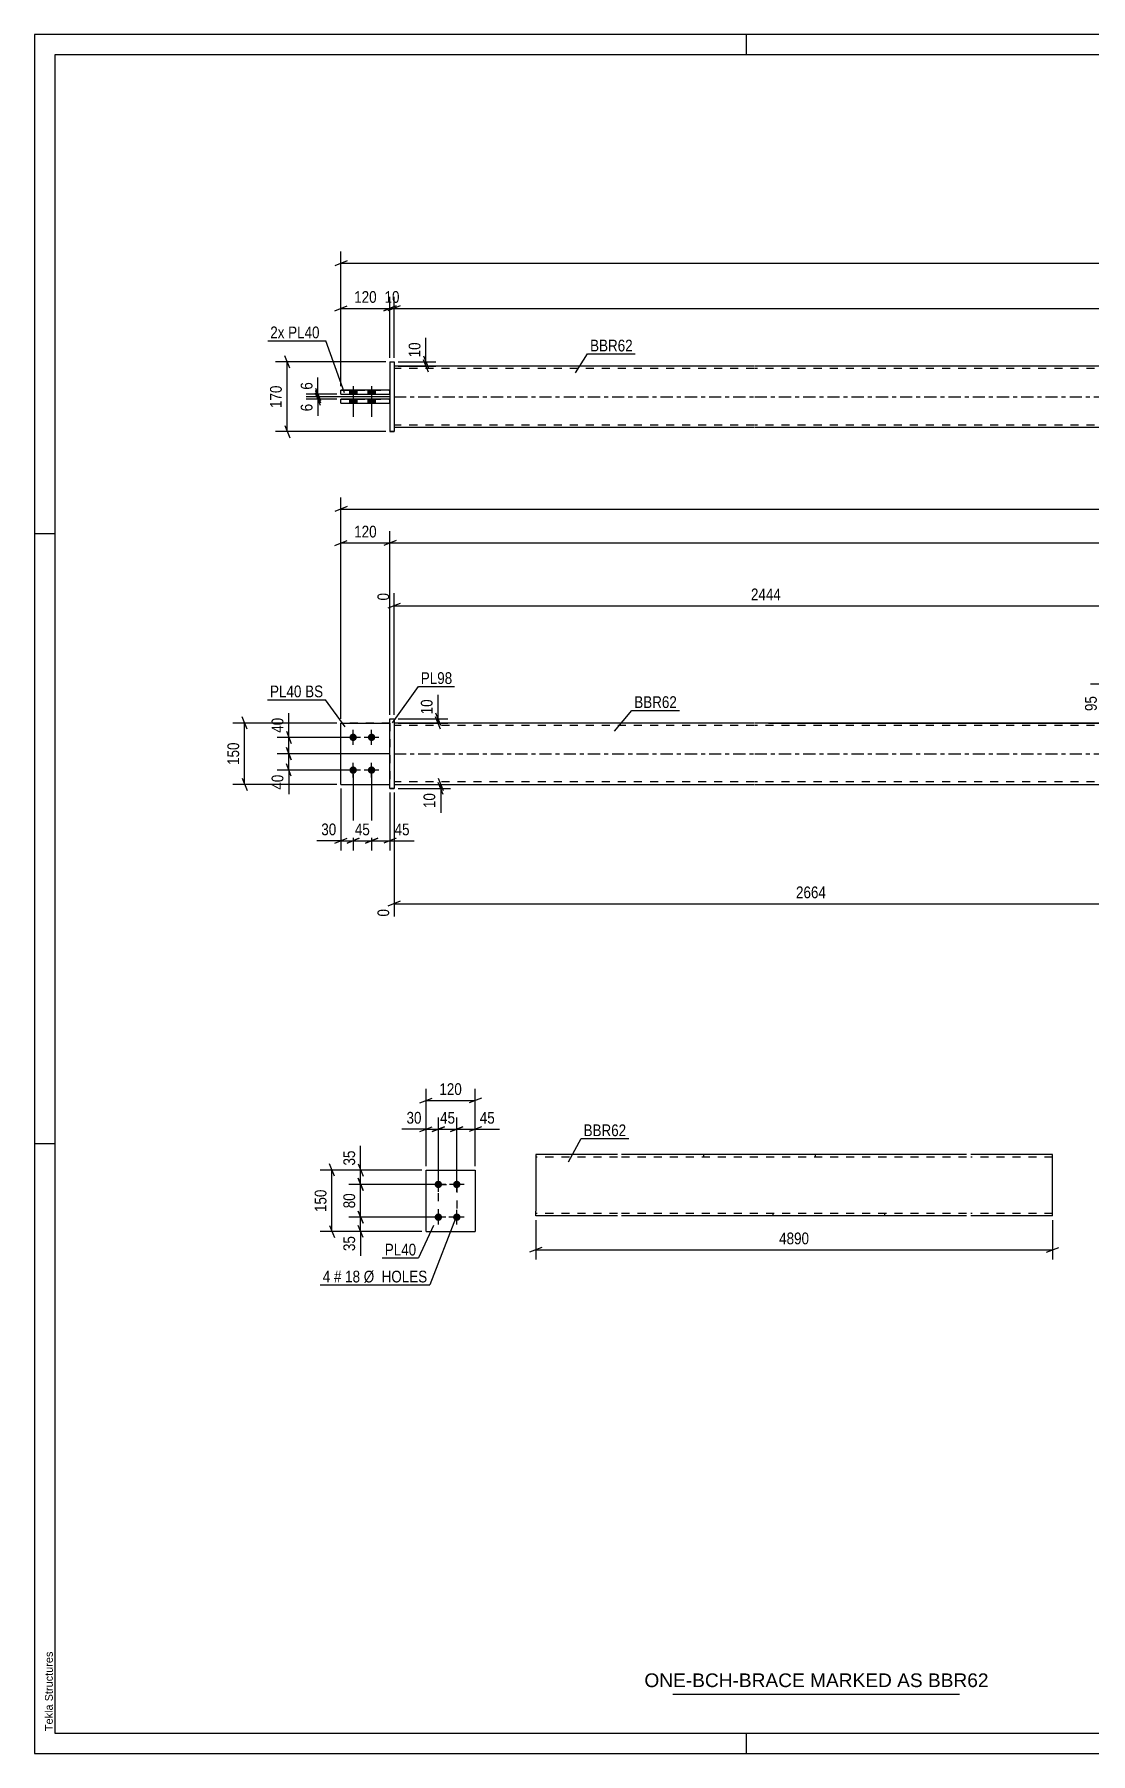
# Model space of a CAD drawing. Header units: millimetres. Extents: x 0 to 594, y 0 to 420.
# Drawn here: x 0 to 258, y 0 to 420 of the extents above; entities that cross this region are included whole.
import ezdxf

# ---------------------------------------------------------------- set-up
doc = ezdxf.new("R2010")
doc.units = ezdxf.units.MM
doc.linetypes.add('DXK_LINE_DOT2', pattern=[3.9198, 1.9599, -1.9599])
doc.linetypes.add('DXK_LINE_DOT3', pattern=[5.9187, 2.979, -0.9799, 0.9799, -0.9799])
doc.styles.add('Arial', font='ARIAL.TTF', dxfattribs={"height": 0.2})
doc.styles.add('Arial Narrow', font='ARIALN.TTF', dxfattribs={"height": 0.2})

# ---------------------------------------------------------------- blocks, each defined once
blk = doc.blocks.new('Unknown-580611007-1130')
at = {"color": 5, "linetype": 'Continuous'}
for p, q in [((594, 420), (0, 420)), ((0, 420), (0, 0)), ((174, 415), (174, 420)), ((589, 415), (5, 415)), ((5, 415), (5, 5)), ((5, 298), (0, 298)), ((5, 149), (0, 149)), ((5, 5), (589, 5)), ((174, 0), (174, 5)), ((0, 0), (594, 0))]:
    blk.add_line(p, q, dxfattribs=at)
at = {"color": 174, "linetype": 'Continuous', "style": 'Arial'}
blk.add_text('Tekla Structures', height=1.9102, rotation=90, dxfattribs=at).set_placement((4.5, 5.5))
blk = doc.blocks.new('Part-580611007-2167 - 2161')
at = {"color": 2, "linetype": 'Continuous'}
for p, q in [((95.69, 127.55), (95.69, 142.55)), ((95.69, 142.55), (107.69, 142.55)), ((107.69, 142.55), (107.69, 127.55)), ((95.69, 127.55), (95.69, 127.55)), ((95.69, 127.55), (107.69, 127.55)), ((107.69, 127.55), (107.69, 127.55))]:
    blk.add_line(p, q, dxfattribs=at)
at = {"color": 7, "linetype": 'DXK_LINE_DOT2'}
for p, q in [((95.69, 142.55), (107.69, 142.55)), ((95.69, 127.55), (107.69, 127.55))]:
    blk.add_line(p, q, dxfattribs=at)
blk = doc.blocks.new('Bolt-580611007-2200 - 2161')
at = {"linetype": 'Continuous'}
for points in [[(98.69, 139.95), (98.87, 139.93), (99.05, 139.87), (99.22, 139.78), (99.36, 139.65), (99.47, 139.5), (99.54, 139.33), (99.58, 139.14), (99.58, 138.95), (99.54, 138.77), (99.47, 138.6), (99.36, 138.45), (99.22, 138.32), (99.05, 138.23), (98.87, 138.17), (98.69, 138.15), (98.5, 138.17), (98.32, 138.23), (98.16, 138.32), (98.02, 138.45), (97.91, 138.6), (97.83, 138.77), (97.79, 138.95), (97.79, 139.14), (97.83, 139.33), (97.91, 139.5), (98.02, 139.65), (98.16, 139.78), (98.32, 139.87), (98.5, 139.93)], [(103.19, 139.95), (103.37, 139.93), (103.55, 139.87), (103.72, 139.78), (103.86, 139.65), (103.97, 139.5), (104.04, 139.33), (104.08, 139.14), (104.08, 138.95), (104.04, 138.77), (103.97, 138.6), (103.86, 138.45), (103.72, 138.32), (103.55, 138.23), (103.37, 138.17), (103.19, 138.15), (103, 138.17), (102.82, 138.23), (102.66, 138.32), (102.52, 138.45), (102.41, 138.6), (102.33, 138.77), (102.29, 138.95), (102.29, 139.14), (102.33, 139.33), (102.41, 139.5), (102.52, 139.65), (102.66, 139.78), (102.82, 139.87), (103, 139.93)], [(98.69, 131.95), (98.87, 131.93), (99.05, 131.87), (99.22, 131.78), (99.36, 131.65), (99.47, 131.5), (99.54, 131.33), (99.58, 131.14), (99.58, 130.95), (99.54, 130.77), (99.47, 130.6), (99.36, 130.45), (99.22, 130.32), (99.05, 130.23), (98.87, 130.17), (98.69, 130.15), (98.5, 130.17), (98.32, 130.23), (98.16, 130.32), (98.02, 130.45), (97.91, 130.6), (97.83, 130.77), (97.79, 130.95), (97.79, 131.14), (97.83, 131.33), (97.91, 131.5), (98.02, 131.65), (98.16, 131.78), (98.32, 131.87), (98.5, 131.93)], [(103.19, 131.95), (103.37, 131.93), (103.55, 131.87), (103.72, 131.78), (103.86, 131.65), (103.97, 131.5), (104.04, 131.33), (104.08, 131.14), (104.08, 130.95), (104.04, 130.77), (103.97, 130.6), (103.86, 130.45), (103.72, 130.32), (103.55, 130.23), (103.37, 130.17), (103.19, 130.15), (103, 130.17), (102.82, 130.23), (102.66, 130.32), (102.52, 130.45), (102.41, 130.6), (102.33, 130.77), (102.29, 130.95), (102.29, 131.14), (102.33, 131.33), (102.41, 131.5), (102.52, 131.65), (102.66, 131.78), (102.82, 131.87), (103, 131.93)]]:
    blk.add_hatch(color=1, dxfattribs=at).paths.add_polyline_path(points)
at = {"color": 1, "linetype": 'Continuous'}
for p, q in [((100.49, 139.05), (96.89, 139.05)), ((98.69, 137.25), (98.69, 140.85)), ((104.99, 139.05), (101.39, 139.05)), ((103.19, 137.25), (103.19, 140.85)), ((100.49, 131.05), (96.89, 131.05)), ((98.69, 129.25), (98.69, 132.85)), ((104.99, 131.05), (101.39, 131.05)), ((103.19, 129.25), (103.19, 132.85))]:
    blk.add_line(p, q, dxfattribs=at)
blk = doc.blocks.new('Part-580611007-1679 - 1673')
at = {"color": 7, "linetype": 'DXK_LINE_DOT2'}
for p, q in [((74.87, 236.77), (74.87, 251.77)), ((74.87, 251.77), (86.87, 251.77)), ((86.87, 251.77), (74.87, 251.77)), ((86.87, 251.77), (86.87, 236.77)), ((74.87, 236.77), (74.87, 236.77)), ((74.87, 236.77), (86.87, 236.77)), ((74.87, 236.77), (86.87, 236.77)), ((86.87, 236.77), (86.87, 236.77))]:
    blk.add_line(p, q, dxfattribs=at)
blk = doc.blocks.new('Part-580611007-1700 - 1673')
at = {"color": 2, "linetype": 'Continuous'}
for p, q in [((175.87, 251.77), (87.87, 251.77)), ((415.76, 251.77), (175.97, 251.77)), ((87.87, 236.77), (175.87, 236.77)), ((175.97, 236.77), (415.76, 236.77))]:
    blk.add_line(p, q, dxfattribs=at)
at = {"color": 7, "linetype": 'DXK_LINE_DOT2'}
for p, q in [((87.87, 251.77), (87.87, 236.77)), ((175.87, 251.17), (87.87, 251.17)), ((415.76, 251.17), (175.97, 251.17)), ((175.87, 237.37), (87.87, 237.37)), ((415.76, 237.37), (175.97, 237.37))]:
    blk.add_line(p, q, dxfattribs=at)
at = {"color": 7, "linetype": 'DXK_LINE_DOT3'}
for p, q in [((87.87, 244.27), (175.87, 244.27)), ((175.97, 244.27), (415.76, 244.27))]:
    blk.add_line(p, q, dxfattribs=at)
blk = doc.blocks.new('Part-580611007-1684 - 1673')
at = {"color": 2, "linetype": 'Continuous'}
for p, q in [((74.87, 236.77), (74.87, 251.77)), ((74.87, 251.77), (86.87, 251.77)), ((74.87, 236.77), (74.87, 236.77)), ((74.87, 236.77), (86.87, 236.77))]:
    blk.add_line(p, q, dxfattribs=at)
at = {"color": 7, "linetype": 'DXK_LINE_DOT2'}
for p, q in [((86.87, 251.77), (74.87, 251.77)), ((86.87, 251.77), (86.87, 236.77)), ((74.87, 236.77), (74.87, 236.77)), ((74.87, 236.77), (86.87, 236.77)), ((86.87, 236.77), (86.87, 236.77))]:
    blk.add_line(p, q, dxfattribs=at)
blk = doc.blocks.new('Bolt-580611007-1709 - 1673')
at = {"linetype": 'Continuous'}
for points in [[(77.87, 247.37), (77.68, 247.39), (77.5, 247.45), (77.34, 247.54), (77.2, 247.67), (77.09, 247.82), (77.01, 247.99), (76.98, 248.17), (76.98, 248.36), (77.01, 248.55), (77.09, 248.72), (77.2, 248.87), (77.34, 249), (77.5, 249.09), (77.68, 249.15), (77.87, 249.17), (78.06, 249.15), (78.24, 249.09), (78.4, 249), (78.54, 248.87), (78.65, 248.72), (78.73, 248.55), (78.77, 248.36), (78.77, 248.17), (78.73, 247.99), (78.65, 247.82), (78.54, 247.67), (78.4, 247.54), (78.24, 247.45), (78.06, 247.39)], [(82.37, 247.37), (82.18, 247.39), (82, 247.45), (81.84, 247.54), (81.7, 247.67), (81.59, 247.82), (81.51, 247.99), (81.48, 248.17), (81.48, 248.36), (81.51, 248.55), (81.59, 248.72), (81.7, 248.87), (81.84, 249), (82, 249.09), (82.18, 249.15), (82.37, 249.17), (82.56, 249.15), (82.74, 249.09), (82.9, 249), (83.04, 248.87), (83.15, 248.72), (83.23, 248.55), (83.27, 248.36), (83.27, 248.17), (83.23, 247.99), (83.15, 247.82), (83.04, 247.67), (82.9, 247.54), (82.74, 247.45), (82.56, 247.39)], [(77.87, 239.37), (77.68, 239.39), (77.5, 239.45), (77.34, 239.54), (77.2, 239.67), (77.09, 239.82), (77.01, 239.99), (76.98, 240.17), (76.98, 240.36), (77.01, 240.55), (77.09, 240.72), (77.2, 240.87), (77.34, 241), (77.5, 241.09), (77.68, 241.15), (77.87, 241.17), (78.06, 241.15), (78.24, 241.09), (78.4, 241), (78.54, 240.87), (78.65, 240.72), (78.73, 240.55), (78.77, 240.36), (78.77, 240.17), (78.73, 239.99), (78.65, 239.82), (78.54, 239.67), (78.4, 239.54), (78.24, 239.45), (78.06, 239.39)], [(82.37, 239.37), (82.18, 239.39), (82, 239.45), (81.84, 239.54), (81.7, 239.67), (81.59, 239.82), (81.51, 239.99), (81.48, 240.17), (81.48, 240.36), (81.51, 240.55), (81.59, 240.72), (81.7, 240.87), (81.84, 241), (82, 241.09), (82.18, 241.15), (82.37, 241.17), (82.56, 241.15), (82.74, 241.09), (82.9, 241), (83.04, 240.87), (83.15, 240.72), (83.23, 240.55), (83.27, 240.36), (83.27, 240.17), (83.23, 239.99), (83.15, 239.82), (83.04, 239.67), (82.9, 239.54), (82.74, 239.45), (82.56, 239.39)]]:
    blk.add_hatch(color=1, dxfattribs=at).paths.add_polyline_path(points)
at = {"color": 1, "linetype": 'Continuous'}
for p, q in [((79.67, 248.27), (76.07, 248.27)), ((77.87, 246.47), (77.87, 250.07)), ((84.17, 248.27), (80.57, 248.27)), ((82.37, 246.47), (82.37, 250.07)), ((79.67, 240.27), (76.07, 240.27)), ((77.87, 238.47), (77.87, 242.07)), ((84.17, 240.27), (80.57, 240.27)), ((82.37, 238.47), (82.37, 242.07))]:
    blk.add_line(p, q, dxfattribs=at)
blk = doc.blocks.new('Part-580611007-1720 - 1673')
at = {"color": 2, "linetype": 'Continuous'}
for p, q in [((86.87, 252.77), (87.87, 252.77)), ((86.87, 235.77), (86.87, 252.77)), ((87.87, 252.77), (87.87, 252.77)), ((87.87, 252.77), (87.87, 235.77)), ((86.87, 235.77), (87.87, 235.77))]:
    blk.add_line(p, q, dxfattribs=at)
at = {"color": 7, "linetype": 'DXK_LINE_DOT2'}
for p, q in [((86.87, 252.77), (87.87, 252.77)), ((87.87, 235.77), (86.87, 235.77)), ((86.87, 235.77), (86.87, 235.77)), ((87.87, 235.77), (87.87, 235.77))]:
    blk.add_line(p, q, dxfattribs=at)
blk = doc.blocks.new('Part-580611007-1418 - 1367')
at = {"color": 2, "linetype": 'Continuous'}
for p, q in [((74.87, 329.88), (74.87, 330.88)), ((86.87, 330.88), (74.87, 330.88)), ((74.87, 329.87), (74.87, 329.88)), ((74.87, 329.88), (86.87, 329.88))]:
    blk.add_line(p, q, dxfattribs=at)
at = {"color": 7, "linetype": 'DXK_LINE_DOT2'}
for p, q in [((74.87, 330.87), (86.87, 330.87)), ((74.87, 329.87), (86.87, 329.87)), ((86.87, 329.87), (86.87, 330.88))]:
    blk.add_line(p, q, dxfattribs=at)
blk = doc.blocks.new('Bolt-580611007-1370 - 1367')
at = {"linetype": 'Continuous'}
for points in [[(76.97, 332.07), (78.77, 332.07), (78.77, 333.07), (76.97, 333.07)], [(76.97, 332.07), (78.77, 332.07), (78.77, 333.07), (76.97, 333.07)], [(81.47, 332.07), (83.27, 332.07), (83.27, 333.07), (81.47, 333.07)], [(81.47, 332.07), (83.27, 332.07), (83.27, 333.07), (81.47, 333.07)], [(76.97, 329.87), (78.77, 329.87), (78.77, 330.87), (76.97, 330.87)], [(76.97, 329.87), (78.77, 329.87), (78.77, 330.87), (76.97, 330.87)], [(81.47, 329.87), (83.27, 329.87), (83.27, 330.87), (81.47, 330.87)], [(81.47, 329.87), (83.27, 329.87), (83.27, 330.87), (81.47, 330.87)]]:
    blk.add_hatch(color=1, dxfattribs=at).paths.add_polyline_path(points)
at = {"color": 1, "linetype": 'Continuous'}
for p, q in [((76.97, 333.07), (76.97, 332.07)), ((76.97, 333.07), (76.97, 332.07)), ((77.87, 334.07), (77.87, 326.57)), ((77.87, 334.07), (77.87, 326.57)), ((78.77, 333.07), (78.77, 332.07)), ((78.77, 333.07), (78.77, 332.07)), ((81.47, 333.07), (81.47, 332.07)), ((81.47, 333.07), (81.47, 332.07)), ((82.37, 334.07), (82.37, 326.57)), ((82.37, 334.07), (82.37, 326.57)), ((83.27, 333.07), (83.27, 332.07)), ((83.27, 333.07), (83.27, 332.07)), ((76.97, 330.87), (76.97, 329.87)), ((76.97, 330.87), (76.97, 329.87)), ((78.77, 330.87), (78.77, 329.87)), ((78.77, 330.87), (78.77, 329.87)), ((81.47, 330.87), (81.47, 329.87)), ((81.47, 330.87), (81.47, 329.87)), ((83.27, 330.87), (83.27, 329.87)), ((83.27, 330.87), (83.27, 329.87))]:
    blk.add_line(p, q, dxfattribs=at)
blk = doc.blocks.new('Part-580611007-1456 - 1367')
at = {"color": 2, "linetype": 'Continuous'}
for p, q in [((175.87, 338.97), (87.87, 338.97)), ((415.76, 338.97), (175.97, 338.97)), ((175.87, 323.97), (87.87, 323.97)), ((415.76, 323.97), (175.97, 323.97))]:
    blk.add_line(p, q, dxfattribs=at)
at = {"color": 7, "linetype": 'DXK_LINE_DOT2'}
for p, q in [((87.87, 338.97), (87.87, 323.97)), ((175.87, 338.37), (87.87, 338.37)), ((415.76, 338.37), (175.97, 338.37)), ((175.87, 324.57), (87.87, 324.57)), ((415.76, 324.57), (175.97, 324.57))]:
    blk.add_line(p, q, dxfattribs=at)
at = {"color": 7, "linetype": 'DXK_LINE_DOT3'}
for p, q in [((87.87, 331.47), (175.87, 331.47)), ((175.97, 331.47), (415.76, 331.47))]:
    blk.add_line(p, q, dxfattribs=at)
blk = doc.blocks.new('Part-580611007-1413 - 1367')
at = {"color": 2, "linetype": 'Continuous'}
for p, q in [((74.87, 332.08), (74.87, 333.08)), ((86.87, 333.08), (74.87, 333.08)), ((74.87, 332.07), (74.87, 332.08)), ((74.87, 332.08), (86.87, 332.08))]:
    blk.add_line(p, q, dxfattribs=at)
at = {"color": 7, "linetype": 'DXK_LINE_DOT2'}
for p, q in [((74.87, 333.07), (86.87, 333.07)), ((74.87, 332.07), (86.87, 332.07)), ((86.87, 332.07), (86.87, 333.08))]:
    blk.add_line(p, q, dxfattribs=at)
blk = doc.blocks.new('Part-580611007-1398 - 1367')
at = {"color": 2, "linetype": 'Continuous'}
for p, q in [((86.87, 339.98), (87.87, 339.98)), ((86.87, 339.98), (86.87, 322.98)), ((87.87, 339.97), (87.87, 339.98)), ((87.87, 339.98), (87.87, 322.97)), ((87.87, 322.98), (86.87, 322.98)), ((86.87, 322.98), (86.87, 322.97))]:
    blk.add_line(p, q, dxfattribs=at)
at = {"color": 7, "linetype": 'DXK_LINE_DOT2'}
for p, q in [((86.87, 339.97), (87.87, 339.97)), ((86.87, 322.98), (86.87, 322.97)), ((86.87, 322.97), (87.87, 322.97))]:
    blk.add_line(p, q, dxfattribs=at)
blk = doc.blocks.new('Part-580611007-2436 - 2428')
at = {"color": 2, "linetype": 'Continuous'}
for p, q in [((142.46, 146.35), (122.46, 146.35)), ((122.46, 146.35), (122.46, 132.55)), ((227.73, 146.35), (143.46, 146.35)), ((248.73, 146.35), (228.73, 146.35)), ((248.73, 131.35), (248.73, 146.35)), ((122.46, 131.7), (122.46, 132.55)), ((122.46, 131.44), (122.46, 131.7)), ((122.46, 131.35), (122.46, 131.44)), ((142.46, 131.35), (122.46, 131.35)), ((227.73, 131.35), (143.46, 131.35)), ((248.73, 131.35), (228.73, 131.35))]:
    blk.add_line(p, q, dxfattribs=at)
at = {"color": 7, "linetype": 'DXK_LINE_DOT2'}
for p, q in [((142.46, 145.75), (122.46, 145.75)), ((227.73, 145.75), (143.46, 145.75)), ((163.46, 146.35), (163.46, 145.75)), ((190.7, 146.35), (190.7, 145.75)), ((248.73, 145.75), (228.73, 145.75)), ((122.46, 131.7), (122.46, 132.55)), ((122.46, 131.95), (122.46, 131.99)), ((122.46, 131.95), (122.46, 131.99)), ((142.46, 131.95), (122.46, 131.95)), ((122.46, 131.35), (122.46, 131.35)), ((227.73, 131.95), (143.46, 131.95)), ((180.49, 131.35), (180.49, 131.95)), ((207.73, 131.35), (207.73, 131.95)), ((248.73, 131.95), (228.73, 131.95)), ((248.73, 131.95), (248.73, 131.99))]:
    blk.add_line(p, q, dxfattribs=at)
blk = doc.blocks.new('Rectangle-580611007-2384 - 2161')
at = {"color": 1, "linetype": 'DXK_LINE_DOT2'}
blk.add_lwpolyline([(98.69, 139.05), (103.19, 139.05), (103.19, 131.05), (98.69, 131.05), (98.69, 139.05)], close=True, dxfattribs=at)
blk = doc.blocks.new('StraightDimension-580611007-2344 - 2161')
at = {"color": 7, "linetype": 'Continuous'}
for p, q in [((97.19, 151.95), (100.19, 153.15)), ((98.69, 140.05), (98.69, 155.4)), ((98.69, 152.55), (103.19, 152.55)), ((104.69, 153.15), (101.69, 151.95)), ((103.19, 140.05), (103.19, 155.4))]:
    blk.add_line(p, q, dxfattribs=at)
at = {"color": 0}
blk.add_wipeout([(103.36, 153.3), (103.36, 157.5), (98.51, 157.5), (98.51, 153.3)], dxfattribs=at)
at = {"color": 3, "style": 'Arial Narrow'}
blk.add_text('45', height=2.863, dxfattribs=at).set_placement((99.11, 153.9))
blk = doc.blocks.new('StraightDimension-580611007-2300 - 2161')
at = {"color": 7, "linetype": 'Continuous'}
for p, q in [((79.09, 144.05), (80.29, 141.05)), ((94.69, 142.55), (76.84, 142.55)), ((97.69, 139.05), (76.84, 139.05)), ((80.29, 137.55), (79.09, 140.55)), ((79.69, 139.05), (79.69, 142.55))]:
    blk.add_line(p, q, dxfattribs=at)
at = {"color": 0}
blk.add_wipeout([(78.94, 147.93), (74.74, 147.93), (74.74, 143.07), (78.94, 143.07)], dxfattribs=at)
at = {"color": 7, "linetype": 'Continuous'}
blk.add_line((79.69, 142.55), (79.69, 148.45), dxfattribs=at)
blk.add_line((79.69, 142.55), (79.69, 148.45), dxfattribs=at)
at = {"color": 3, "style": 'Arial Narrow'}
blk.add_text('35', height=2.863, rotation=90.0002, dxfattribs=at).set_placement((78.34, 143.67))
blk = doc.blocks.new('StraightDimension-580611007-2277 - 2161')
at = {"color": 7, "linetype": 'Continuous'}
for p, q in [((97.69, 131.05), (76.84, 131.05)), ((79.09, 132.55), (80.29, 129.55)), ((79.69, 127.55), (79.69, 131.05)), ((94.69, 127.55), (76.84, 127.55)), ((80.29, 126.05), (79.09, 129.05))]:
    blk.add_line(p, q, dxfattribs=at)
at = {"color": 0}
blk.add_wipeout([(78.94, 127.02), (74.74, 127.02), (74.74, 122.17), (78.94, 122.17)], dxfattribs=at)
at = {"color": 7, "linetype": 'Continuous'}
blk.add_line((79.69, 127.55), (79.69, 121.64), dxfattribs=at)
blk.add_line((79.69, 127.55), (79.69, 121.64), dxfattribs=at)
at = {"color": 3, "style": 'Arial Narrow'}
blk.add_text('35', height=2.863, rotation=90.0002, dxfattribs=at).set_placement((78.34, 122.77))
blk = doc.blocks.new('StraightDimension-580611007-2290 - 2161')
at = {"color": 7, "linetype": 'Continuous'}
for p, q in [((97.69, 139.05), (76.84, 139.05)), ((79.09, 140.55), (80.29, 137.55)), ((79.69, 131.05), (79.69, 139.05)), ((97.69, 131.05), (76.84, 131.05)), ((80.29, 129.55), (79.09, 132.55))]:
    blk.add_line(p, q, dxfattribs=at)
at = {"color": 0}
blk.add_wipeout([(78.94, 137.48), (74.74, 137.48), (74.74, 132.62), (78.94, 132.62)], dxfattribs=at)
at = {"color": 3, "style": 'Arial Narrow'}
blk.add_text('80', height=2.863, rotation=90.0002, dxfattribs=at).set_placement((78.34, 133.22))
blk = doc.blocks.new('StraightDimension-580611007-2314 - 2161')
at = {"color": 7, "linetype": 'Continuous'}
for p, q in [((73.29, 141.05), (72.09, 144.05)), ((94.69, 142.55), (69.84, 142.55)), ((72.69, 127.55), (72.69, 142.55)), ((94.69, 127.55), (69.84, 127.55)), ((72.09, 129.05), (73.29, 126.05))]:
    blk.add_line(p, q, dxfattribs=at)
at = {"color": 0}
blk.add_wipeout([(71.94, 138.39), (67.74, 138.39), (67.74, 131.71), (71.94, 131.71)], dxfattribs=at)
at = {"color": 3, "style": 'Arial Narrow'}
blk.add_text('150', height=2.863, rotation=90.0002, dxfattribs=at).set_placement((71.34, 132.31))
blk = doc.blocks.new('StraightDimension-580611007-2331 - 2161')
at = {"color": 7, "linetype": 'Continuous'}
for p, q in [((94.19, 151.95), (97.19, 153.15)), ((95.69, 143.55), (95.69, 155.4)), ((95.69, 152.55), (98.69, 152.55)), ((100.19, 153.15), (97.19, 151.95)), ((98.69, 140.05), (98.69, 155.4))]:
    blk.add_line(p, q, dxfattribs=at)
at = {"color": 0}
blk.add_wipeout([(95.16, 153.3), (95.16, 157.5), (90.31, 157.5), (90.31, 153.3)], dxfattribs=at)
at = {"color": 7, "linetype": 'Continuous'}
blk.add_line((95.69, 152.55), (89.78, 152.55), dxfattribs=at)
blk.add_line((95.69, 152.55), (89.78, 152.55), dxfattribs=at)
at = {"color": 3, "style": 'Arial Narrow'}
blk.add_text('30', height=2.863, dxfattribs=at).set_placement((90.91, 153.9))
blk = doc.blocks.new('StraightDimension-580611007-2354 - 2161')
at = {"color": 7, "linetype": 'Continuous'}
for p, q in [((101.69, 151.95), (104.69, 153.15)), ((103.19, 140.05), (103.19, 155.4)), ((103.19, 152.55), (107.69, 152.55)), ((109.19, 153.15), (106.19, 151.95)), ((107.69, 143.55), (107.69, 155.4))]:
    blk.add_line(p, q, dxfattribs=at)
at = {"color": 0}
blk.add_wipeout([(113.07, 153.3), (113.07, 157.5), (108.21, 157.5), (108.21, 153.3)], dxfattribs=at)
at = {"color": 7, "linetype": 'Continuous'}
blk.add_line((107.69, 152.55), (113.59, 152.55), dxfattribs=at)
blk.add_line((107.69, 152.55), (113.59, 152.55), dxfattribs=at)
at = {"color": 3, "style": 'Arial Narrow'}
blk.add_text('45', height=2.863, dxfattribs=at).set_placement((108.81, 153.9))
blk = doc.blocks.new('StraightDimension-580611007-2368 - 2161')
at = {"color": 7, "linetype": 'Continuous'}
for p, q in [((94.19, 158.95), (97.19, 160.15)), ((95.69, 143.55), (95.69, 162.4)), ((109.19, 160.15), (106.19, 158.95)), ((107.69, 143.55), (107.69, 162.4)), ((95.69, 159.55), (107.69, 159.55))]:
    blk.add_line(p, q, dxfattribs=at)
at = {"color": 0}
blk.add_wipeout([(105.03, 160.3), (105.03, 164.5), (98.34, 164.5), (98.34, 160.3)], dxfattribs=at)
at = {"color": 3, "style": 'Arial Narrow'}
blk.add_text('120', height=2.863, dxfattribs=at).set_placement((98.94, 160.9))
blk = doc.blocks.new('StraightDimension-580611007-1891 - 1673')
at = {"color": 7, "linetype": 'Continuous'}
for p, q in [((88.87, 236.77), (101.67, 236.77)), ((88.87, 235.77), (101.67, 235.77)), ((98.67, 238.27), (99.87, 235.27)), ((99.87, 234.27), (98.67, 237.27)), ((99.27, 235.77), (99.27, 236.77))]:
    blk.add_line(p, q, dxfattribs=at)
at = {"color": 0}
blk.add_wipeout([(98.52, 235.24), (94.32, 235.24), (94.32, 230.39), (98.52, 230.39)], dxfattribs=at)
at = {"color": 7, "linetype": 'Continuous'}
blk.add_line((99.27, 235.77), (99.27, 229.86), dxfattribs=at)
blk.add_line((99.27, 235.77), (99.27, 229.86), dxfattribs=at)
at = {"color": 3, "style": 'Arial Narrow'}
blk.add_text('10', height=2.863, rotation=90.0002, dxfattribs=at).set_placement((97.92, 230.99))
blk = doc.blocks.new('StraightDimension-580611007-1827 - 1673')
at = {"color": 7, "linetype": 'Continuous'}
for p, q in [((74.87, 235.77), (74.87, 220.6)), ((77.87, 239.27), (77.87, 220.6)), ((73.37, 222.4), (76.37, 223.6)), ((74.87, 223), (77.87, 223)), ((79.37, 223.6), (76.37, 222.4))]:
    blk.add_line(p, q, dxfattribs=at)
at = {"color": 0}
blk.add_wipeout([(74.35, 223.75), (74.35, 227.95), (69.49, 227.95), (69.49, 223.75)], dxfattribs=at)
at = {"color": 7, "linetype": 'Continuous'}
blk.add_line((74.87, 223), (68.96, 223), dxfattribs=at)
blk.add_line((74.87, 223), (68.96, 223), dxfattribs=at)
at = {"color": 3, "style": 'Arial Narrow'}
blk.add_text('30', height=2.863, dxfattribs=at).set_placement((70.09, 224.35))
blk = doc.blocks.new('StraightDimension-580611007-1806 - 1673')
at = {"color": 7, "linetype": 'Continuous'}
for p, q in [((269.55, 262.28), (269.55, 289.02)), ((87.87, 253.77), (87.87, 283.53)), ((89.37, 281), (86.37, 279.8)), ((87.87, 280.4), (269.55, 280.4)), ((268.05, 279.8), (271.05, 281))]:
    blk.add_line(p, q, dxfattribs=at)
at = {"color": 0, "linetype": 'Continuous'}
for points in [[(268.95, 289.62), (264.75, 289.62), (264.75, 281.1), (268.95, 281.1)], [(87.27, 284.13), (83.07, 284.13), (83.07, 281.1), (87.27, 281.1)]]:
    blk.add_wipeout(points, dxfattribs=at)
at = {"color": 0}
blk.add_wipeout([(182.97, 281.15), (182.97, 285.35), (174.45, 285.35), (174.45, 281.15)], dxfattribs=at)
at = {"color": 3, "linetype": 'Continuous', "style": 'Arial Narrow'}
for s, height, p in [('2444', 2.863, (268.35, 281.7)), ('0', 2.86, (86.67, 281.7))]:
    blk.add_text(s, height=height, rotation=90.0002, dxfattribs=at).set_placement(p)
at = {"color": 3, "style": 'Arial Narrow'}
blk.add_text('2444', height=2.863, dxfattribs=at).set_placement((175.05, 281.75))
blk = doc.blocks.new('StraightDimension-580611007-2057 - 1673')
at = {"color": 7, "linetype": 'Continuous'}
for p, q in [((74.87, 252.77), (74.87, 298.6)), ((86.87, 253.77), (86.87, 298.6)), ((73.37, 295.15), (76.37, 296.35)), ((74.87, 295.75), (86.87, 295.75)), ((88.37, 296.35), (85.37, 295.15))]:
    blk.add_line(p, q, dxfattribs=at)
at = {"color": 0}
blk.add_wipeout([(84.21, 296.5), (84.21, 300.7), (77.53, 300.7), (77.53, 296.5)], dxfattribs=at)
at = {"color": 3, "style": 'Arial Narrow'}
blk.add_text('120', height=2.863, dxfattribs=at).set_placement((78.13, 297.1))
blk = doc.blocks.new('StraightDimension-580611007-1900 - 1673')
at = {"color": 7, "linetype": 'Continuous'}
for p, q in [((88.87, 252.77), (101.02, 252.77)), ((98.02, 254.27), (99.22, 251.27)), ((99.22, 250.27), (98.02, 253.27)), ((98.62, 251.77), (98.62, 252.77)), ((88.87, 251.77), (101.02, 251.77))]:
    blk.add_line(p, q, dxfattribs=at)
at = {"color": 0}
blk.add_wipeout([(97.87, 258.15), (93.67, 258.15), (93.67, 253.29), (97.87, 253.29)], dxfattribs=at)
at = {"color": 7, "linetype": 'Continuous'}
blk.add_line((98.62, 252.77), (98.62, 258.67), dxfattribs=at)
blk.add_line((98.62, 252.77), (98.62, 258.67), dxfattribs=at)
at = {"color": 3, "style": 'Arial Narrow'}
blk.add_text('10', height=2.863, rotation=90.0002, dxfattribs=at).set_placement((97.27, 253.89))
blk = doc.blocks.new('StraightDimension-580611007-1909 - 1673')
at = {"color": 7, "linetype": 'Continuous'}
for p, q in [((76.87, 248.27), (59.32, 248.27)), ((61.57, 249.77), (62.77, 246.77)), ((62.17, 244.27), (62.17, 248.27)), ((86.87, 244.27), (59.32, 244.27)), ((62.77, 242.77), (61.57, 245.77))]:
    blk.add_line(p, q, dxfattribs=at)
at = {"color": 0}
blk.add_wipeout([(61.42, 253.65), (57.22, 253.65), (57.22, 248.79), (61.42, 248.79)], dxfattribs=at)
at = {"color": 7, "linetype": 'Continuous'}
blk.add_line((62.17, 248.27), (62.17, 254.17), dxfattribs=at)
blk.add_line((62.17, 248.27), (62.17, 254.17), dxfattribs=at)
at = {"color": 3, "style": 'Arial Narrow'}
blk.add_text('40', height=2.863, rotation=90.0002, dxfattribs=at).set_placement((60.82, 249.39))
blk = doc.blocks.new('StraightDimension-580611007-1735 - 1673')
at = {"color": 7, "linetype": 'Continuous'}
for p, q in [((268.55, 261.28), (258.03, 261.28)), ((260.28, 262.78), (261.48, 259.78)), ((260.88, 251.77), (260.88, 261.28)), ((261.48, 250.27), (260.28, 253.27)), ((179.35, 251.77), (263.28, 251.77))]:
    blk.add_line(p, q, dxfattribs=at)
at = {"color": 0}
blk.add_wipeout([(260.13, 258.95), (255.93, 258.95), (255.93, 254.1), (260.13, 254.1)], dxfattribs=at)
at = {"color": 3, "style": 'Arial Narrow'}
blk.add_text('95', height=2.863, rotation=90.0002, dxfattribs=at).set_placement((259.53, 254.7))
blk = doc.blocks.new('StraightDimension-580611007-1746 - 1673')
at = {"color": 7, "linetype": 'Continuous'}
for p, q in [((74.87, 252.77), (74.87, 306.89)), ((76.37, 304.64), (73.37, 303.44)), ((74.87, 304.04), (516.86, 304.04))]:
    blk.add_line(p, q, dxfattribs=at)
blk = doc.blocks.new('StraightDimension-580611007-2050 - 1673')
at = {"color": 7, "linetype": 'Continuous'}
for p, q in [((86.87, 253.77), (86.87, 298.6)), ((88.37, 296.35), (85.37, 295.15)), ((86.87, 295.75), (504.86, 295.75))]:
    blk.add_line(p, q, dxfattribs=at)
blk = doc.blocks.new('StraightDimension-580611007-1813 - 1673')
at = {"color": 7, "linetype": 'Continuous'}
for p, q in [((82.37, 239.27), (82.37, 220.6)), ((86.87, 234.77), (86.87, 220.6)), ((80.87, 222.4), (83.87, 223.6)), ((82.37, 223), (86.87, 223)), ((88.37, 223.6), (85.37, 222.4))]:
    blk.add_line(p, q, dxfattribs=at)
at = {"color": 0}
blk.add_wipeout([(92.25, 223.75), (92.25, 227.95), (87.4, 227.95), (87.4, 223.75)], dxfattribs=at)
at = {"color": 7, "linetype": 'Continuous'}
blk.add_line((86.87, 223), (92.78, 223), dxfattribs=at)
blk.add_line((86.87, 223), (92.78, 223), dxfattribs=at)
at = {"color": 3, "style": 'Arial Narrow'}
blk.add_text('45', height=2.863, dxfattribs=at).set_placement((88, 224.35))
blk = doc.blocks.new('StraightDimension-580611007-1820 - 1673')
at = {"color": 7, "linetype": 'Continuous'}
for p, q in [((77.87, 239.27), (77.87, 220.6)), ((82.37, 239.27), (82.37, 220.6)), ((76.37, 222.4), (79.37, 223.6)), ((77.87, 223), (82.37, 223)), ((83.87, 223.6), (80.87, 222.4))]:
    blk.add_line(p, q, dxfattribs=at)
at = {"color": 0}
blk.add_wipeout([(82.55, 223.75), (82.55, 227.95), (77.69, 227.95), (77.69, 223.75)], dxfattribs=at)
at = {"color": 3, "style": 'Arial Narrow'}
blk.add_text('45', height=2.863, dxfattribs=at).set_placement((78.29, 224.35))
blk = doc.blocks.new('StraightDimension-580611007-1878 - 1673')
at = {"color": 7, "linetype": 'Continuous'}
for p, q in [((291.57, 235.77), (291.57, 199.01)), ((87.87, 234.77), (87.87, 204.49)), ((89.37, 208.22), (86.37, 207.02)), ((87.87, 207.62), (291.57, 207.62)), ((290.07, 207.02), (293.07, 208.22))]:
    blk.add_line(p, q, dxfattribs=at)
at = {"color": 0}
blk.add_wipeout([(193.98, 208.37), (193.98, 212.57), (185.46, 212.57), (185.46, 208.37)], dxfattribs=at)
at = {"color": 0, "linetype": 'Continuous'}
for points in [[(87.27, 206.92), (83.07, 206.92), (83.07, 203.89), (87.27, 203.89)], [(290.97, 206.92), (286.77, 206.92), (286.77, 198.41), (290.97, 198.41)]]:
    blk.add_wipeout(points, dxfattribs=at)
at = {"color": 3, "style": 'Arial Narrow'}
blk.add_text('2664', height=2.863, dxfattribs=at).set_placement((186.06, 208.97))
at = {"color": 3, "linetype": 'Continuous', "style": 'Arial Narrow'}
for s, height, p in [('0', 2.86, (86.67, 204.49)), ('2664', 2.863, (290.37, 199.01))]:
    blk.add_text(s, height=height, rotation=90.0002, dxfattribs=at).set_placement(p)
blk = doc.blocks.new('StraightDimension-580611007-1922 - 1673')
at = {"color": 7, "linetype": 'Continuous'}
for p, q in [((86.87, 244.27), (59.32, 244.27)), ((61.57, 245.77), (62.77, 242.77)), ((62.17, 240.27), (62.17, 244.27)), ((76.87, 240.27), (59.32, 240.27)), ((62.77, 238.77), (61.57, 241.77))]:
    blk.add_line(p, q, dxfattribs=at)
at = {"color": 0}
blk.add_wipeout([(61.42, 239.74), (57.22, 239.74), (57.22, 234.89), (61.42, 234.89)], dxfattribs=at)
at = {"color": 7, "linetype": 'Continuous'}
blk.add_line((62.17, 240.27), (62.17, 234.36), dxfattribs=at)
blk.add_line((62.17, 240.27), (62.17, 234.36), dxfattribs=at)
at = {"color": 3, "style": 'Arial Narrow'}
blk.add_text('40', height=2.863, rotation=90.0002, dxfattribs=at).set_placement((60.82, 235.49))
blk = doc.blocks.new('StraightDimension-580611007-1979 - 1673')
at = {"color": 7, "linetype": 'Continuous'}
for p, q in [((51.97, 250.27), (50.77, 253.27)), ((73.87, 251.77), (48.52, 251.77)), ((51.37, 236.77), (51.37, 251.77)), ((73.87, 236.77), (48.52, 236.77)), ((50.77, 238.27), (51.97, 235.27))]:
    blk.add_line(p, q, dxfattribs=at)
at = {"color": 0}
blk.add_wipeout([(50.62, 247.61), (46.42, 247.61), (46.42, 240.93), (50.62, 240.93)], dxfattribs=at)
at = {"color": 3, "style": 'Arial Narrow'}
blk.add_text('150', height=2.863, rotation=90.0002, dxfattribs=at).set_placement((50.02, 241.53))
blk = doc.blocks.new('StraightDimension-580611007-1471 - 1367')
at = {"color": 7, "linetype": 'Continuous'}
for p, q in [((95.05, 341.48), (96.25, 338.48)), ((96.25, 337.47), (95.05, 340.47)), ((88.87, 339.98), (98.05, 339.98)), ((88.87, 338.97), (98.05, 338.97)), ((95.65, 338.97), (95.65, 339.98))]:
    blk.add_line(p, q, dxfattribs=at)
at = {"color": 0}
blk.add_wipeout([(94.9, 345.36), (90.7, 345.36), (90.7, 340.5), (94.9, 340.5)], dxfattribs=at)
at = {"color": 7, "linetype": 'Continuous'}
blk.add_line((95.65, 339.98), (95.65, 345.88), dxfattribs=at)
blk.add_line((95.65, 339.98), (95.65, 345.88), dxfattribs=at)
at = {"color": 3, "style": 'Arial Narrow'}
blk.add_text('10', height=2.863, rotation=90.0002, dxfattribs=at).set_placement((94.3, 341.1))
blk = doc.blocks.new('StraightDimension-580611007-1525 - 1367')
at = {"color": 7, "linetype": 'Continuous'}
for p, q in [((62.38, 338.48), (61.18, 341.48)), ((85.87, 339.98), (58.93, 339.98)), ((61.78, 322.98), (61.78, 339.98)), ((61.18, 324.48), (62.38, 321.48)), ((85.87, 322.98), (58.93, 322.98))]:
    blk.add_line(p, q, dxfattribs=at)
at = {"color": 0}
blk.add_wipeout([(61.03, 334.82), (56.83, 334.82), (56.83, 328.13), (61.03, 328.13)], dxfattribs=at)
at = {"color": 3, "style": 'Arial Narrow'}
blk.add_text('170', height=2.863, rotation=90.0002, dxfattribs=at).set_placement((60.43, 328.73))
blk = doc.blocks.new('StraightDimension-580611007-3471 - 1367')
at = {"color": 7, "linetype": 'Continuous'}
for p, q in [((68.68, 332.97), (69.88, 329.97)), ((69.88, 329.37), (68.68, 332.37)), ((86.87, 331.47), (66.43, 331.47)), ((73.87, 330.87), (66.43, 330.87)), ((69.28, 330.87), (69.28, 331.47))]:
    blk.add_line(p, q, dxfattribs=at)
at = {"color": 0}
blk.add_wipeout([(68.53, 330.35), (64.33, 330.35), (64.33, 327.32), (68.53, 327.32)], dxfattribs=at)
at = {"color": 7, "linetype": 'Continuous'}
blk.add_line((69.28, 330.87), (69.28, 326.8), dxfattribs=at)
blk.add_line((69.28, 330.87), (69.28, 326.8), dxfattribs=at)
at = {"color": 3, "style": 'Arial Narrow'}
blk.add_text('6', height=2.86, rotation=90.0002, dxfattribs=at).set_placement((67.93, 327.92))
blk = doc.blocks.new('StraightDimension-580611007-1545 - 1367')
at = {"color": 7, "linetype": 'Continuous'}
for p, q in [((74.87, 334.07), (74.87, 366.92)), ((76.37, 364.67), (73.37, 363.47)), ((74.87, 364.07), (516.86, 364.07))]:
    blk.add_line(p, q, dxfattribs=at)
blk = doc.blocks.new('StraightDimension-580611007-1556 - 1367')
at = {"color": 7, "linetype": 'Continuous'}
for p, q in [((85.37, 352.47), (88.37, 353.67)), ((89.37, 353.67), (86.37, 352.47)), ((86.87, 340.98), (86.87, 355.92)), ((86.87, 353.07), (87.87, 353.07)), ((87.87, 340.98), (87.87, 355.92))]:
    blk.add_line(p, q, dxfattribs=at)
at = {"color": 0}
blk.add_wipeout([(89.8, 353.82), (89.8, 358.02), (84.94, 358.02), (84.94, 353.82)], dxfattribs=at)
at = {"color": 3, "style": 'Arial Narrow'}
blk.add_text('10', height=2.863, dxfattribs=at).set_placement((85.54, 354.42))
blk = doc.blocks.new('StraightDimension-580611007-1566 - 1367')
at = {"color": 7, "linetype": 'Continuous'}
for p, q in [((73.37, 352.47), (76.37, 353.67)), ((74.87, 334.07), (74.87, 355.92)), ((74.87, 353.07), (86.87, 353.07)), ((88.37, 353.67), (85.37, 352.47)), ((86.87, 340.98), (86.87, 355.92))]:
    blk.add_line(p, q, dxfattribs=at)
at = {"color": 0}
blk.add_wipeout([(84.21, 353.82), (84.21, 358.02), (77.53, 358.02), (77.53, 353.82)], dxfattribs=at)
at = {"color": 3, "style": 'Arial Narrow'}
blk.add_text('120', height=2.863, dxfattribs=at).set_placement((78.13, 354.42))
blk = doc.blocks.new('StraightDimension-580611007-1576 - 1367')
at = {"color": 7, "linetype": 'Continuous'}
for p, q in [((89.37, 353.67), (86.37, 352.47)), ((87.87, 340.98), (87.87, 355.92)), ((87.87, 353.07), (503.86, 353.07))]:
    blk.add_line(p, q, dxfattribs=at)
blk = doc.blocks.new('StraightDimension-580611007-3470 - 1367')
at = {"color": 7, "linetype": 'Continuous'}
for p, q in [((73.87, 332.07), (66.43, 332.07)), ((68.68, 333.57), (69.88, 330.57)), ((69.88, 329.97), (68.68, 332.97)), ((69.28, 331.47), (69.28, 332.07)), ((86.87, 331.47), (66.43, 331.47))]:
    blk.add_line(p, q, dxfattribs=at)
at = {"color": 0}
blk.add_wipeout([(68.53, 335.63), (64.33, 335.63), (64.33, 332.6), (68.53, 332.6)], dxfattribs=at)
at = {"color": 7, "linetype": 'Continuous'}
blk.add_line((69.28, 332.07), (69.28, 336.15), dxfattribs=at)
blk.add_line((69.28, 332.07), (69.28, 336.15), dxfattribs=at)
at = {"color": 3, "style": 'Arial Narrow'}
blk.add_text('6', height=2.86, rotation=90.0002, dxfattribs=at).set_placement((67.93, 333.2))
blk = doc.blocks.new('StraightDimension-580611007-2441 - 2428')
at = {"color": 7, "linetype": 'Continuous'}
for p, q in [((122.46, 130.35), (122.46, 120.68)), ((248.73, 130.35), (248.73, 120.68)), ((123.96, 123.68), (120.96, 122.48)), ((122.46, 123.08), (248.73, 123.08)), ((247.23, 122.48), (250.23, 123.68))]:
    blk.add_line(p, q, dxfattribs=at)
at = {"color": 0}
blk.add_wipeout([(189.85, 123.83), (189.85, 128.03), (181.34, 128.03), (181.34, 123.83)], dxfattribs=at)
at = {"color": 3, "style": 'Arial Narrow'}
blk.add_text('4890', height=2.863, dxfattribs=at).set_placement((181.94, 124.43))
blk = doc.blocks.new('Unknown-580611007-4507')
at = {"color": 7, "linetype": 'Continuous'}
blk.add_line((156, 14.5), (226, 14.5), dxfattribs=at)
at = {"color": 7, "style": 'Arial'}
blk.add_text('ONE-BCH-BRACE MARKED AS BBR62', height=3.3428, dxfattribs=at).set_placement((149.02, 16.25))
blk = doc.blocks.new('Mark-580611007-2163 - 2161')
at = {"color": 0}
blk.add_wipeout([(93.27, 121.69), (93.27, 124.69), (85.6, 124.69), (85.6, 121.69)], dxfattribs=at)
blk.add_wipeout([(93.27, 121.69), (93.27, 124.69), (85.6, 124.69), (85.6, 121.69)], dxfattribs=at)
at = {"color": 30, "linetype": 'Continuous'}
for p in [(97.53, 129.05), (85, 121.09)]:
    blk.add_line(p, (93.87, 121.09), dxfattribs=at)
at = {"color": 3, "style": 'Arial Narrow'}
blk.add_text('PL40', height=2.863, dxfattribs=at).set_placement((85.6, 121.69))
blk = doc.blocks.new('Mark-580611007-2196 - 2161')
at = {"color": 0}
blk.add_wipeout([(72.28, 115.11), (72.28, 118.11), (70.45, 118.11), (70.45, 115.11)], dxfattribs=at)
blk.add_wipeout([(72.28, 115.11), (72.28, 118.11), (70.45, 118.11), (70.45, 115.11)], dxfattribs=at)
blk.add_wipeout([(75.01, 115.11), (75.01, 118.11), (73.18, 118.11), (73.18, 115.11)], dxfattribs=at)
blk.add_wipeout([(75.01, 115.11), (75.01, 118.11), (73.18, 118.11), (73.18, 115.11)], dxfattribs=at)
at = {"color": 3, "style": 'Arial Narrow'}
blk.add_text('4', height=2.86, dxfattribs=at).set_placement((70.45, 115.11))
at = {"color": 0}
blk.add_wipeout([(79.56, 115.11), (79.56, 118.11), (75.91, 118.11), (75.91, 115.11)], dxfattribs=at)
blk.add_wipeout([(79.56, 115.11), (79.56, 118.11), (75.91, 118.11), (75.91, 115.11)], dxfattribs=at)
at = {"color": 3, "style": 'Arial Narrow'}
blk.add_text('#', height=2.86, dxfattribs=at).set_placement((73.18, 115.11))
at = {"color": 0}
blk.add_wipeout([(95.99, 115.11), (95.99, 118.11), (80.46, 118.11), (80.46, 115.11)], dxfattribs=at)
blk.add_wipeout([(95.99, 115.11), (95.99, 118.11), (80.46, 118.11), (80.46, 115.11)], dxfattribs=at)
at = {"color": 7, "linetype": 'Continuous'}
for p in [(103.02, 131.14), (69.85, 114.51)]:
    blk.add_line(p, (96.59, 114.51), dxfattribs=at)
at = {"color": 3, "style": 'Arial Narrow'}
for s, p in [('18', (75.91, 115.11)), ('Ø  HOLES', (80.46, 115.11))]:
    blk.add_text(s, height=2.863, dxfattribs=at).set_placement(p)
blk = doc.blocks.new('Mark-580611007-1696 - 1673')
at = {"color": 0}
blk.add_wipeout([(156.96, 255.44), (156.96, 258.44), (146.55, 258.44), (146.55, 255.44)], dxfattribs=at)
blk.add_wipeout([(156.96, 255.44), (156.96, 258.44), (146.55, 258.44), (146.55, 255.44)], dxfattribs=at)
at = {"color": 30, "linetype": 'Continuous'}
for p, q in [((141.73, 249.8), (145.95, 254.84)), ((145.95, 254.84), (157.56, 254.84))]:
    blk.add_line(p, q, dxfattribs=at)
at = {"color": 3, "style": 'Arial Narrow'}
blk.add_text('BBR62', height=2.863, dxfattribs=at).set_placement((146.55, 255.44))
blk = doc.blocks.new('Mark-580611007-1716 - 1673')
at = {"color": 0}
blk.add_wipeout([(102.07, 261.31), (102.07, 264.31), (94.4, 264.31), (94.4, 261.31)], dxfattribs=at)
blk.add_wipeout([(102.07, 261.31), (102.07, 264.31), (94.4, 264.31), (94.4, 261.31)], dxfattribs=at)
at = {"color": 30, "linetype": 'Continuous'}
for p, q in [((87.51, 251.85), (93.8, 260.71)), ((93.8, 260.71), (102.67, 260.71))]:
    blk.add_line(p, q, dxfattribs=at)
at = {"color": 3, "style": 'Arial Narrow'}
blk.add_text('PL98', height=2.863, dxfattribs=at).set_placement((94.4, 261.31))
blk = doc.blocks.new('MarkSet-580611007-2089 - 1673')
at = {"color": 0}
blk.add_wipeout([(65.25, 258.06), (65.25, 261.06), (57.57, 261.06), (57.57, 258.06)], dxfattribs=at)
blk.add_wipeout([(65.25, 258.06), (65.25, 261.06), (57.57, 261.06), (57.57, 258.06)], dxfattribs=at)
blk.add_wipeout([(70.53, 258.06), (70.53, 261.06), (66.15, 261.06), (66.15, 258.06)], dxfattribs=at)
blk.add_wipeout([(70.53, 258.06), (70.53, 261.06), (66.15, 261.06), (66.15, 258.06)], dxfattribs=at)
at = {"color": 30, "linetype": 'Continuous'}
for p in [(56.97, 257.46), (75.91, 250.83)]:
    blk.add_line(p, (71.13, 257.46), dxfattribs=at)
at = {"color": 3, "style": 'Arial Narrow'}
for s, p in [('PL40', (57.57, 258.06)), ('BS', (66.15, 258.06))]:
    blk.add_text(s, height=2.863, dxfattribs=at).set_placement(p)
blk = doc.blocks.new('Mark-580611007-1452 - 1367')
at = {"color": 0}
blk.add_wipeout([(146.17, 342.55), (146.17, 345.55), (135.76, 345.55), (135.76, 342.55)], dxfattribs=at)
blk.add_wipeout([(146.17, 342.55), (146.17, 345.55), (135.76, 345.55), (135.76, 342.55)], dxfattribs=at)
at = {"color": 30, "linetype": 'Continuous'}
for p, q in [((132.23, 337.28), (135.16, 341.95)), ((135.16, 341.95), (146.77, 341.95))]:
    blk.add_line(p, q, dxfattribs=at)
at = {"color": 3, "style": 'Arial Narrow'}
blk.add_text('BBR62', height=2.863, dxfattribs=at).set_placement((135.76, 342.55))
blk = doc.blocks.new('MarkSet-580611007-1664 - 1367')
at = {"color": 0}
blk.add_wipeout([(61.09, 345.76), (61.09, 348.76), (57.62, 348.76), (57.62, 345.76)], dxfattribs=at)
blk.add_wipeout([(61.09, 345.76), (61.09, 348.76), (57.62, 348.76), (57.62, 345.76)], dxfattribs=at)
blk.add_wipeout([(69.66, 345.76), (69.66, 348.76), (61.99, 348.76), (61.99, 345.76)], dxfattribs=at)
blk.add_wipeout([(69.66, 345.76), (69.66, 348.76), (61.99, 348.76), (61.99, 345.76)], dxfattribs=at)
at = {"color": 30, "linetype": 'Continuous'}
for p in [(57.02, 345.16), (75.72, 332.46)]:
    blk.add_line(p, (71.16, 345.16), dxfattribs=at)
at = {"color": 3, "style": 'Arial Narrow'}
for s, p in [('2x', (57.62, 345.76)), ('PL40', (61.99, 345.76))]:
    blk.add_text(s, height=2.863, dxfattribs=at).set_placement(p)
blk = doc.blocks.new('Mark-580611007-2432 - 2428')
at = {"color": 0}
blk.add_wipeout([(144.58, 150.84), (144.58, 153.84), (134.17, 153.84), (134.17, 150.84)], dxfattribs=at)
blk.add_wipeout([(144.58, 150.84), (144.58, 153.84), (134.17, 153.84), (134.17, 150.84)], dxfattribs=at)
at = {"color": 30, "linetype": 'Continuous'}
for p, q in [((130.52, 144.59), (133.57, 150.24)), ((133.57, 150.24), (145.18, 150.24))]:
    blk.add_line(p, q, dxfattribs=at)
at = {"color": 3, "style": 'Arial Narrow'}
blk.add_text('BBR62', height=2.863, dxfattribs=at).set_placement((134.17, 150.84))

msp = doc.modelspace()

# ---------------------------------------------------------------- block references
for name in ['Unknown-580611007-1130', 'Part-580611007-1398 - 1367', 'Part-580611007-1456 - 1367', 'Part-580611007-1413 - 1367', 'Bolt-580611007-1370 - 1367', 'Part-580611007-1418 - 1367', 'Part-580611007-1720 - 1673', 'Part-580611007-1700 - 1673', 'Part-580611007-1679 - 1673', 'Part-580611007-1684 - 1673', 'Bolt-580611007-1709 - 1673', 'Part-580611007-2436 - 2428', 'Part-580611007-2167 - 2161', 'Bolt-580611007-2200 - 2161', 'Rectangle-580611007-2384 - 2161', 'Unknown-580611007-4507']:
    msp.add_blockref(name, (0, 0))

# ---------------------------------------------------------------- next in the draw order: block references
for name in ['StraightDimension-580611007-1471 - 1367', 'StraightDimension-580611007-1525 - 1367', 'StraightDimension-580611007-1806 - 1673', 'StraightDimension-580611007-1827 - 1673', 'StraightDimension-580611007-1891 - 1673', 'StraightDimension-580611007-2344 - 2161', 'Mark-580611007-2432 - 2428', 'StraightDimension-580611007-2277 - 2161', 'StraightDimension-580611007-2441 - 2428']:
    msp.add_blockref(name, (0, 0))

# ---------------------------------------------------------------- next in the draw order: block references
for name in ['StraightDimension-580611007-3471 - 1367', 'StraightDimension-580611007-2057 - 1673', 'StraightDimension-580611007-1735 - 1673', 'StraightDimension-580611007-1813 - 1673', 'StraightDimension-580611007-2300 - 2161']:
    msp.add_blockref(name, (0, 0))

# ---------------------------------------------------------------- next in the draw order: block references
for name in ['StraightDimension-580611007-1545 - 1367', 'StraightDimension-580611007-1900 - 1673', 'StraightDimension-580611007-1820 - 1673', 'StraightDimension-580611007-2290 - 2161']:
    msp.add_blockref(name, (0, 0))

# ---------------------------------------------------------------- next in the draw order: block references
for name in ['StraightDimension-580611007-1556 - 1367', 'StraightDimension-580611007-1909 - 1673', 'StraightDimension-580611007-1878 - 1673', 'StraightDimension-580611007-2314 - 2161']:
    msp.add_blockref(name, (0, 0))

# ---------------------------------------------------------------- next in the draw order: block references
for name in ['StraightDimension-580611007-1566 - 1367', 'StraightDimension-580611007-1746 - 1673', 'StraightDimension-580611007-1922 - 1673', 'StraightDimension-580611007-2331 - 2161', 'Mark-580611007-2163 - 2161']:
    msp.add_blockref(name, (0, 0))

# ---------------------------------------------------------------- next in the draw order: block references
for name in ['StraightDimension-580611007-1576 - 1367', 'StraightDimension-580611007-3470 - 1367', 'StraightDimension-580611007-2050 - 1673', 'StraightDimension-580611007-1979 - 1673', 'StraightDimension-580611007-2354 - 2161', 'Mark-580611007-2196 - 2161']:
    msp.add_blockref(name, (0, 0))

# ---------------------------------------------------------------- next in the draw order: block references
for name in ['MarkSet-580611007-1664 - 1367', 'Mark-580611007-1452 - 1367', 'MarkSet-580611007-2089 - 1673', 'Mark-580611007-1716 - 1673', 'Mark-580611007-1696 - 1673', 'StraightDimension-580611007-2368 - 2161']:
    msp.add_blockref(name, (0, 0))

doc.saveas('drawing.dxf')
